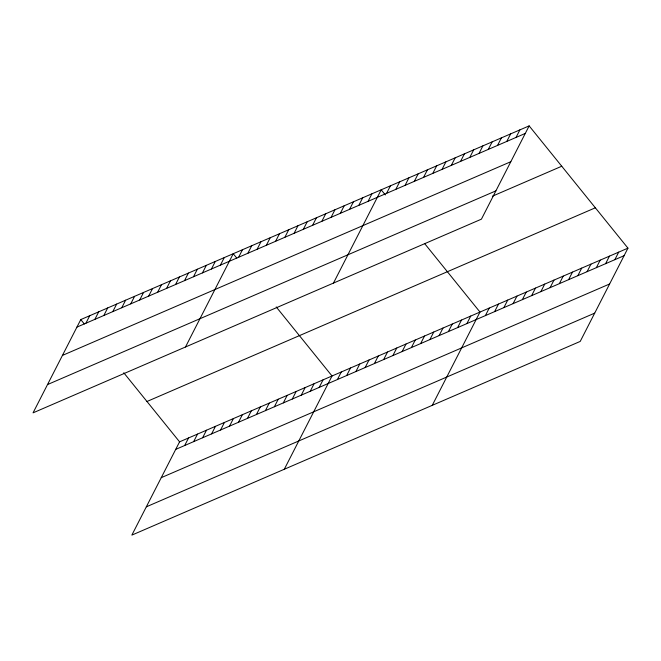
<?xml version="1.0" encoding="UTF-8"?>
<svg xmlns="http://www.w3.org/2000/svg" width="661" height="661" viewBox="0 0 661 661"><rect width="100%" height="100%" fill="white"/><g stroke="black" fill="none" stroke-linecap="round" stroke-linejoin="round"><path stroke-width="0.99" d="M529.147 125.887L80.782 319.577L33.05 412.852L481.423 219.163L529.147 125.887L627.95 248.148L580.218 341.423L131.853 535.113L179.577 441.837L627.95 248.148M85.889 323.237L89.747 315.702M94.862 319.37L98.712 311.827M103.827 315.495L107.685 307.96M112.791 311.62L116.65 304.085M121.756 307.745L125.615 300.21M130.729 303.87L134.588 296.335M139.694 299.995L143.553 292.459M148.659 296.128L152.517 288.584M157.632 292.253L161.491 284.709M166.597 288.378L170.455 280.842M175.562 284.503L179.42 276.967M184.535 280.628L188.385 273.092M193.499 276.752L197.358 269.217M202.464 272.886L206.323 265.342M211.437 269.01L215.288 261.467M220.402 265.135L224.261 257.6M185.493 346.992L233.226 253.725L236.787 258.12M238.613 257.269L242.471 249.726M247.867 253.27L251.725 245.735M257.112 249.28L260.971 241.736M266.358 245.281L270.217 237.745M275.604 241.29L279.463 233.746M284.858 237.291L288.708 229.755M184.692 445.506L188.55 437.962M294.104 233.3L297.962 225.756M193.656 441.631L197.515 434.095M303.349 229.301L307.208 221.766M202.621 437.756L206.48 430.22M312.595 225.31L316.454 217.766M211.594 433.88L215.453 426.345M321.849 221.311L325.699 213.776M220.559 430.005L224.418 422.47M331.095 217.32L334.953 209.777M229.524 426.138L233.383 418.595M340.341 213.321L344.199 205.786M238.497 422.263L242.356 414.72M349.586 209.33L353.445 201.787M247.462 418.388L251.32 410.853M358.832 205.331L362.691 197.796M256.427 414.513L260.285 406.978M368.086 201.341L371.936 193.797M265.4 410.638L269.25 403.103M333.458 283.082L381.19 189.806L385.338 194.937M274.365 406.763L278.223 399.227M386.578 193.351L390.436 185.807M283.329 402.896L287.188 395.352M395.823 189.352L399.682 181.816M292.302 399.021L296.153 391.477M405.077 185.361L408.928 177.817M301.267 395.146L305.126 387.61M414.323 181.362L418.182 173.826M310.232 391.271L314.091 383.735M423.569 177.371L427.427 169.827M319.197 387.396L323.055 379.86M432.815 173.372L436.673 165.837M284.296 469.26L332.029 375.985L276.215 306.919M442.06 169.381L445.919 161.838M337.416 379.53L341.274 371.994M451.314 165.382L455.173 157.847M346.661 375.531L350.52 367.995M460.56 161.391L464.419 153.848M355.907 371.54L359.766 364.004M469.806 157.392L473.664 149.857M365.161 367.541L369.02 360.005M479.051 153.402L482.91 145.858M374.407 363.55L378.266 356.015M488.305 149.403L492.156 141.867M383.653 359.551L387.511 352.016M497.551 145.412L501.41 137.868M392.898 355.56L396.757 348.025M506.797 141.413L510.656 133.877M402.152 351.561L406.003 344.026M516.043 137.422L519.901 129.878M411.398 347.57L415.257 340.035M420.644 343.571L424.502 336.036M429.89 339.58L433.748 332.045M439.144 335.581L442.994 328.046M448.389 331.591L452.248 324.055M457.635 327.592L461.494 320.056M466.881 323.601L470.739 316.065M432.261 405.342L479.985 312.066L424.783 243.76M485.381 315.611L489.239 308.076M494.626 311.612L498.485 304.077M503.872 307.621L507.731 300.086M513.118 303.622L516.976 296.087M522.372 299.631L526.222 292.096M531.618 295.632L535.476 288.097M540.863 291.641L544.722 284.106M550.109 287.651L553.968 280.107M559.363 283.652L563.213 276.116M568.609 279.661L572.467 272.117M577.854 275.662L581.713 268.126M587.1 271.671L590.959 264.127M596.346 267.672L600.205 260.137M605.6 263.681L609.459 256.137M614.846 259.682L618.704 252.147M76.924 327.112L525.297 133.423M62.448 355.411L510.813 161.714M47.526 384.562L495.899 190.864M492.395 196.193L561.751 166.233M146.973 401.491L595.346 207.802M175.719 449.381L624.091 255.691M161.243 477.672L609.616 283.982M146.329 506.822L594.702 313.132M80.782 319.577L84.335 323.981M123.764 372.771L179.577 441.837"/></g></svg>
